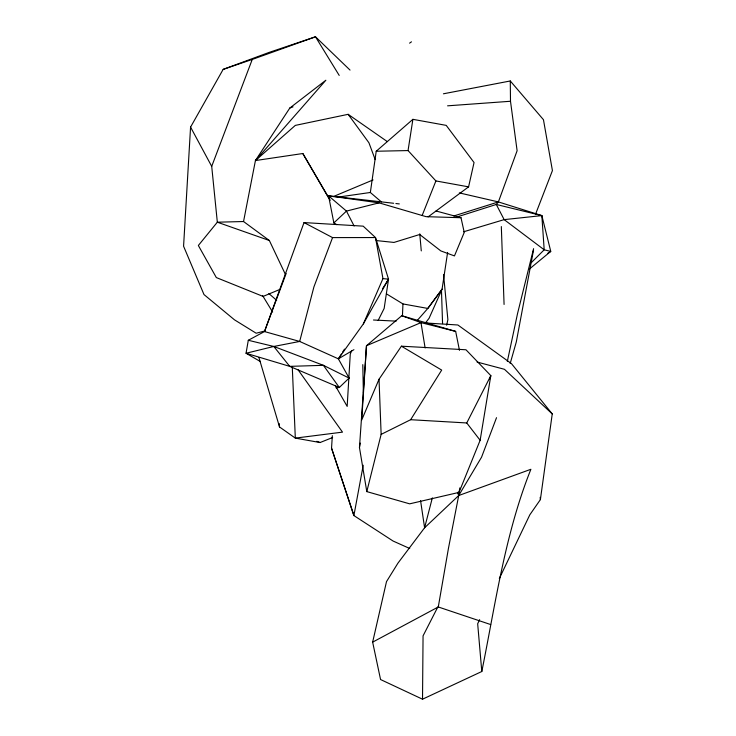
<?xml version="1.0" encoding="UTF-8"?>
<svg xmlns="http://www.w3.org/2000/svg" width="736" height="736" viewBox="0 0 736 736"><rect width="100%" height="100%" fill="white"/><g stroke="black" fill="none" stroke-linecap="round" stroke-linejoin="round"><path stroke-width="1.1" d="M496.515 417.689L481.546 457.212L458.712 495.53L424.598 527.776L397.928 563.16L386.501 581.624L372.646 642.142L380.558 679.53L422.519 699.2L423.062 635.867L437.782 607.062M366.427 351.394L366.51 345.699L401.755 315.716L455.667 331.393L459.466 350.354M372.646 642.142L438.279 606.97L448.454 548.302L458.712 495.53L458.813 492.117M402.417 316.186L402.96 303.931L386.391 293.811M350.032 70.086L315.486 36.8L269.247 52.366L223.155 69.386L190.569 127.107L183.577 246.22L203.992 294.566L234.499 319.838L256.165 333.224L264.997 330.942M409.75 548.504L393.098 541.043L353.896 515.568L331.54 448.169L332.332 435.703M366.51 345.699L361.726 419.98L379.031 379.252L401.405 346.187L465.971 349.766L490.82 375.627L480.139 440.275L459.016 492.393L409.648 503.838L366.795 491.602L359.462 447.543L366.51 345.699L420.983 322.626L455.667 331.393M499.321 578.524L529.828 514.804L540.39 499.615L552.248 413.917L511.465 363.639L457.875 324.99L425.859 322.994M381.423 201.94L370.346 192.482L376.225 151.248L412.896 119.333L446.218 125.378L474.048 162.536L468.584 186.861L428.076 216.899M260.443 361.569L246.045 353.262L248.299 340.28L264.491 331.559L304.023 222.576L363.188 226.154L375.489 237.553L388.534 279.174L384.155 308.43L378.111 320.519M447.617 252.43L442.051 289.248L429.097 318.246L425.592 322.764M468.584 186.861L435.905 180.936L408.048 150.567L412.896 119.333M359.462 447.543L360.235 443.072M363.216 465.244L353.896 515.568L331.54 448.169M459.016 492.393L459.853 487.885M533.563 249.835L516.304 341.936L510.186 363.51M422.519 699.2L481.795 671.508C495.558 603.566 504.988 533.986 530.895 469.283L458.712 495.53L457.534 492.329M285.531 274.675L269.358 240.516L243.542 221.527L255.429 160.558L289.809 108.045L325.864 80.233L255.429 160.558L302.827 153.52L330.252 200.302M507.325 361.486L517.528 313.619L533.591 248.648M446.651 325.229L447.884 319.672L443.541 274.537M366.795 491.602L381.138 434.378L379.031 379.252M432.345 497.867L424.598 527.776L420.569 500.655M489.78 378.893L490.82 375.627L466.753 422.961L480.139 440.275M457.157 216.908L496.294 204.461L498.392 201.922L517.114 150.733L510.499 101.264L510.278 80.969L443.431 93.794M353.924 349.683L338.367 358.837L363.354 323.904L382.95 278.604L375.489 237.553L332.552 237.599L313.922 286.893L299.672 341.449L273.801 346.463L246.045 353.262L289.717 366.362L339.305 387.486L349.112 378.083L338.367 358.837L299.672 341.449L264.491 331.559L286.138 273.507M279.91 289.414L263.092 296.424L216.329 277.573L198.352 245.484L217.332 222.198L211.71 166.364L252.255 59.432L315.486 36.8L339.213 75.422M535.633 214.001L552.423 170.596L543.453 119.701L510.278 80.969M422.188 215.381L435.905 180.936M351.652 350.906L350.272 354.034L347.171 406.401L335.45 385.876M479.642 619.638L477.673 623.742L481.795 671.508M363.354 323.904L388.534 279.174L382.95 278.604M381.138 434.378L410.651 419.704L441.683 370.088L401.405 346.187M338.367 358.837L341.43 353.979M342.654 352.038L344.485 349.122M382.416 288.889L388.534 279.174M417.257 320.445L427.818 308.439L442.051 289.248L427.818 308.439L402.96 303.931M531.3 262.66L544.189 249.789L541.843 215.602L498.392 201.922L459.328 192.906M336.738 224.627L333.859 222.907L346.454 211.094L379.049 202.851L426.116 216.669L461.003 217.727L464.241 232.42L454.452 255.916L440.827 250.921L419.704 234.499L393.981 242.429L376.262 240.562M255.429 160.558L295.311 125.396L348.146 114.319L387.302 141.597M529.552 268.898L550.767 251.408L541.843 215.602L496.294 204.461L504.16 219.632L544.189 249.789L550.767 251.408L547.851 253.212M409.584 43.148L411.47 41.832M333.132 196.659L373.051 179.934M258.962 357.595L279.514 426.954L295.32 438.113L320.05 442.538L332.644 437.515M289.809 108.045L293.011 106.858M223.155 69.386L252.255 59.432M453.818 215.97L498.392 201.922M463.579 231.794L504.16 219.632L541.843 215.602M337.879 197.138L370.346 192.482M335.993 387.808L339.305 387.486L323.408 365.323L273.801 346.463L248.299 340.28M447.58 105.828L510.499 101.264M243.542 221.527L217.332 222.198L269.358 240.516M376.225 151.248L408.048 150.567M373.465 320.004L396.134 321.135M410.651 419.704L466.753 422.961M393.613 203.265L328.569 195.84L333.859 222.907M395.894 203.532L399.317 203.918M379.049 202.851L328.569 195.84L346.454 211.094L354.117 225.998M477.057 362.038L504.445 369.297L552.248 413.917M436.025 210.984L461.003 217.727M438.279 606.97L490.673 624.551M401.755 315.716L420.983 322.626L425.123 347.953M316.848 441.306L320.05 442.538M349.112 378.083L323.408 365.323L289.717 366.362L273.801 346.463M304.023 222.576L332.552 237.599M268.898 293.572L276.662 300.334M348.146 114.319L368.929 142.775L375.185 159.592M298.016 369.711L342.498 432.133L295.32 438.113L292.284 367.062M262.54 295.513L272.633 312.064M302.827 153.52L328.928 198.426M190.569 127.107L211.71 166.364M540.169 497.361L540.39 499.615M419.759 233.8L421.277 250.902M279.22 423.559L279.514 426.954M501.326 226.559L504.077 304.456M441.48 290.757L442.566 323.647M362.793 364.633L363.391 393.042M458.666 493.24L458.712 495.53"/></g></svg>
